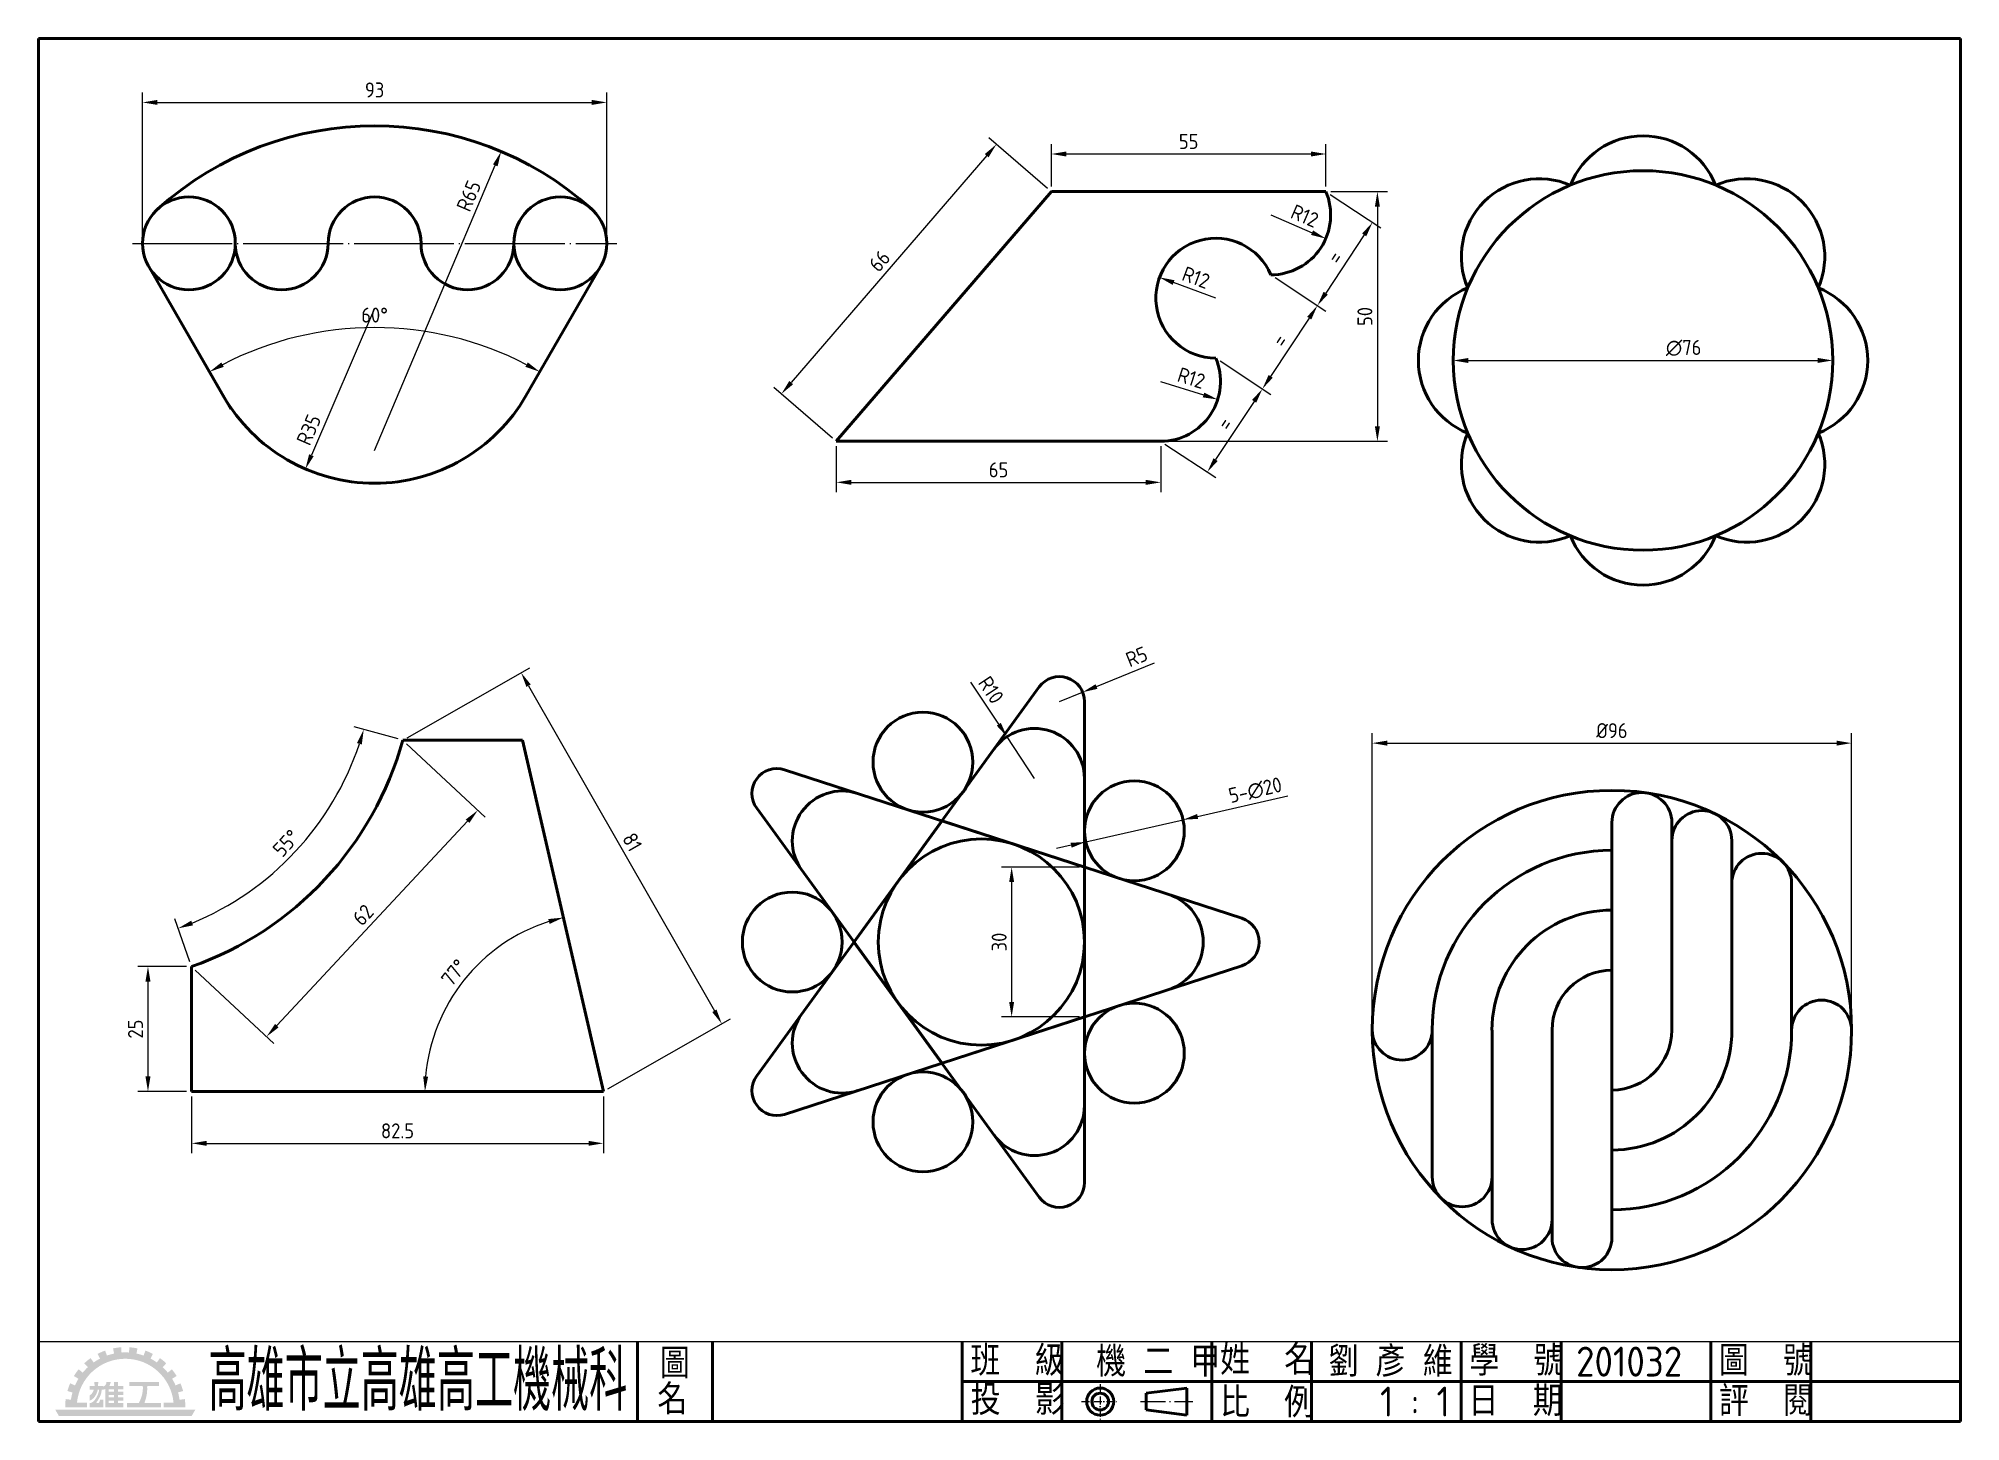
# Model space of a CAD drawing. Extents: x 25 to 410, y 10 to 287.
import ezdxf
from ezdxf.enums import TextEntityAlignment as Align

# ---------------------------------------------------------------- set-up
doc = ezdxf.new("R2010")
doc.units = 0
doc.header["$PDMODE"] = 3
for name, pattern in [('中心線', [22.2, 20, -1, 0.2, -1]), ('中心線5', [6.8, 5, -0.8, 0.2, -0.8]), ('中心線5偏位', [5.1, 2, -0.5, 0.1, -0.5, 2])]:
    doc.linetypes.add(name, pattern=pattern)
doc.layers.get('0').update_dxf_attribs({"linetype": 'CONTINUOUS'})
doc.layers.get('Defpoints').update_dxf_attribs({"linetype": 'CONTINUOUS'})
for name, color, linetype, lineweight in [('中心線層', 2, '中心線', 18), ('尺度線層', 3, 'CONTINUOUS', 18), ('文字層', 6, 'CONTINUOUS', 18), ('輪廓線層', 7, 'CONTINUOUS', 50)]:
    doc.layers.add(name, color=color, linetype=linetype, lineweight=lineweight)
doc.styles.add('CNS', font='isocp.shx', dxfattribs={"bigfont": 'chineset.shx'})
doc.dimstyles.new('CNS', dxfattribs={"dimscale": 0, "dimtxt": 3, "dimasz": 3, "dimexe": 2, "dimexo": 1, "dimgap": 1, "dimtad": 1, "dimdsep": 46, "dimtxsty": 'CNS', "dimcen": 0, "dimclrt": 1, "dimadec": 0, "dimazin": 0, "dimtfac": 1, "dimtmove": 0, "dimatfit": 3, "dimfxl": 1, "dimtolj": 1, "dimtzin": 0, "dimarcsym": 0})
doc.dimstyles.new('CNS$3', dxfattribs={"dimscale": 0, "dimtxt": 3, "dimasz": 3, "dimexe": 2, "dimexo": 1, "dimgap": 1, "dimtad": 1, "dimdsep": 46, "dimtxsty": 'CNS', "dimcen": 0, "dimclrt": 1, "dimadec": 0, "dimazin": 0, "dimtfac": 1, "dimtmove": 0, "dimatfit": 0, "dimfxl": 1, "dimtolj": 1, "dimtzin": 0, "dimarcsym": 0})
doc.dimstyles.new('CNS$4', dxfattribs={"dimscale": 0, "dimtxt": 3, "dimasz": 3, "dimexe": 2, "dimexo": 1, "dimgap": 1, "dimtad": 1, "dimdsep": 46, "dimtxsty": 'CNS', "dimcen": 0, "dimclrt": 1, "dimadec": 0, "dimazin": 0, "dimtfac": 1, "dimtmove": 0, "dimatfit": 0, "dimfxl": 1, "dimtolj": 1, "dimtzin": 0, "dimarcsym": 0})

# ---------------------------------------------------------------- blocks, each defined once
blk = doc.blocks.new('*D0')
at = {"layer": 'Defpoints', "color": 0}
for p in [(138.83, 274.19), (45.83, 245.95), (138.83, 245.95)]:
    blk.add_point(p, dxfattribs=at)
at = {"layer": '尺度線層', "color": 0, "lineweight": -2}
for p, q in [((45.83, 246.95), (45.83, 276.19)), ((48.83, 274.19), (135.83, 274.19)), ((138.83, 246.95), (138.83, 276.19))]:
    blk.add_line(p, q, dxfattribs=at)
at = {"layer": '尺度線層', "color": 0}
for points in [[(48.83, 274.69), (48.83, 273.69), (45.83, 274.19)], [(135.83, 274.69), (135.83, 273.69), (138.83, 274.19)]]:
    blk.add_solid(points, dxfattribs=at)
at = {"layer": '尺度線層', "color": 1, "insert": (92.33, 276.69), "char_height": 3, "attachment_point": 5, "style": 'CNS'}
blk.add_mtext('\\A1;93', dxfattribs=at)
blk = doc.blocks.new('*D1')
at = {"layer": 'Defpoints', "color": 0}
for p in [(117.68, 264.35), (92.33, 204.5)]:
    blk.add_point(p, dxfattribs=at)
at = {"layer": '尺度線層', "color": 0, "lineweight": -2}
blk.add_line((92.33, 204.5), (116.51, 261.59), dxfattribs=at)
at = {"layer": '尺度線層', "color": 0}
blk.add_solid([(116.05, 261.78), (116.97, 261.39), (117.68, 264.35)], dxfattribs=at)
at = {"layer": '尺度線層', "color": 1, "insert": (111.2, 255.47), "char_height": 3, "attachment_point": 5, "rotation": 67.049, "style": 'CNS'}
blk.add_mtext('\\A1;R65', dxfattribs=at)
blk = doc.blocks.new('*D4')
at = {"layer": 'Defpoints', "color": 0}
for p in [(47.08, 241.3), (137.59, 241.3), (103.82, 228.09), (63.53, 212.82), (122.64, 215.42)]:
    blk.add_point(p, dxfattribs=at)
at = {"layer": '尺度線層', "color": 0, "lineweight": -2}
blk.add_arc((92.33, 162.92), 66.17, 62.5979, 117.4021, dxfattribs=at)
at = {"layer": '尺度線層', "color": 0}
for points in [[(62.12, 221.23), (61.64, 222.11), (59.25, 220.23)], [(123.03, 222.11), (122.55, 221.23), (125.42, 220.23)]]:
    blk.add_solid(points, dxfattribs=at)
at = {"layer": '尺度線層', "color": 1, "insert": (92.33, 231.59), "char_height": 3, "attachment_point": 5, "style": 'CNS'}
blk.add_mtext('\\A1;60°', dxfattribs=at)
blk = doc.blocks.new('*D5')
at = {"layer": 'Defpoints', "color": 0}
for p in [(92.33, 232.92), (78.49, 200.78)]:
    blk.add_point(p, dxfattribs=at)
at = {"layer": '尺度線層', "color": 0, "lineweight": -2}
blk.add_line((92.33, 232.92), (79.67, 203.53), dxfattribs=at)
at = {"layer": '尺度線層', "color": 0}
blk.add_solid([(79.21, 203.73), (80.13, 203.34), (78.49, 200.78)], dxfattribs=at)
at = {"layer": '尺度線層', "color": 1, "insert": (79.15, 208.64), "char_height": 3, "attachment_point": 5, "rotation": 66.6926, "style": 'CNS'}
blk.add_mtext('\\A1;R35', dxfattribs=at)
blk = doc.blocks.new('*D6')
at = {"layer": 'Defpoints', "color": 0}
for p in [(249.55, 239.15), (260.81, 234.99)]:
    blk.add_point(p, dxfattribs=at)
at = {"layer": '尺度線層', "color": 0, "lineweight": -2}
blk.add_line((260.81, 234.99), (252.36, 238.11), dxfattribs=at)
at = {"layer": '尺度線層', "color": 0}
blk.add_solid([(252.54, 238.58), (252.19, 237.64), (249.55, 239.15)], dxfattribs=at)
at = {"layer": '尺度線層', "color": 1, "insert": (256.86, 239.11), "char_height": 3, "attachment_point": 5, "rotation": 339.745, "style": 'CNS'}
blk.add_mtext('\\A1;R12', dxfattribs=at)
blk = doc.blocks.new('*D7')
at = {"layer": 'Defpoints', "color": 0}
for p in [(249.78, 218.32), (261.21, 214.69)]:
    blk.add_point(p, dxfattribs=at)
at = {"layer": '尺度線層', "color": 0, "lineweight": -2}
blk.add_line((249.78, 218.32), (258.36, 215.6), dxfattribs=at)
at = {"layer": '尺度線層', "color": 0}
blk.add_solid([(258.51, 216.07), (258.2, 215.12), (261.21, 214.69)], dxfattribs=at)
at = {"layer": '尺度線層', "color": 1, "insert": (255.93, 218.99), "char_height": 3, "attachment_point": 5, "rotation": 342.3517, "style": 'CNS'}
blk.add_mtext('\\A1;R12', dxfattribs=at)
blk = doc.blocks.new('*D8')
at = {"layer": 'Defpoints', "color": 0}
for p in [(271.83, 251.66), (282.86, 246.92)]:
    blk.add_point(p, dxfattribs=at)
at = {"layer": '尺度線層', "color": 0, "lineweight": -2}
blk.add_line((271.83, 251.66), (280.1, 248.1), dxfattribs=at)
at = {"layer": '尺度線層', "color": 0}
blk.add_solid([(280.3, 248.56), (279.91, 247.64), (282.86, 246.92)], dxfattribs=at)
at = {"layer": '尺度線層', "color": 1, "insert": (278.64, 251.45), "char_height": 3, "attachment_point": 5, "rotation": 336.7465, "style": 'CNS'}
blk.add_mtext('\\A1;R12', dxfattribs=at)
blk = doc.blocks.new('*D9')
at = {"layer": 'Defpoints', "color": 0}
for p in [(282.89, 263.86), (227.89, 256.32), (282.89, 256.32)]:
    blk.add_point(p, dxfattribs=at)
at = {"layer": '尺度線層', "color": 0, "lineweight": -2}
for p, q in [((227.89, 257.32), (227.89, 265.86)), ((282.89, 257.32), (282.89, 265.86)), ((230.89, 263.86), (279.89, 263.86))]:
    blk.add_line(p, q, dxfattribs=at)
at = {"layer": '尺度線層', "color": 0}
for points in [[(230.89, 264.36), (230.89, 263.36), (227.89, 263.86)], [(279.89, 264.36), (279.89, 263.36), (282.89, 263.86)]]:
    blk.add_solid(points, dxfattribs=at)
at = {"layer": '尺度線層', "color": 1, "insert": (255.39, 266.36), "char_height": 3, "attachment_point": 5, "style": 'CNS'}
blk.add_mtext('\\A1;55', dxfattribs=at)
blk = doc.blocks.new('*D10')
at = {"layer": 'Defpoints', "color": 0}
for p in [(184.81, 206.32), (249.81, 206.32), (249.81, 198.1)]:
    blk.add_point(p, dxfattribs=at)
at = {"layer": '尺度線層', "color": 0, "lineweight": -2}
for p, q in [((184.81, 205.32), (184.81, 196.1)), ((249.81, 205.32), (249.81, 196.1)), ((187.81, 198.1), (246.81, 198.1))]:
    blk.add_line(p, q, dxfattribs=at)
at = {"layer": '尺度線層', "color": 0}
for points in [[(187.81, 198.6), (187.81, 197.6), (184.81, 198.1)], [(246.81, 198.6), (246.81, 197.6), (249.81, 198.1)]]:
    blk.add_solid(points, dxfattribs=at)
at = {"layer": '尺度線層', "color": 1, "insert": (217.31, 200.6), "char_height": 3, "attachment_point": 5, "style": 'CNS'}
blk.add_mtext('\\A1;65', dxfattribs=at)
blk = doc.blocks.new('*D11')
at = {"layer": 'Defpoints', "color": 0}
for p in [(282.89, 256.32), (249.81, 206.32), (293.19, 206.32)]:
    blk.add_point(p, dxfattribs=at)
at = {"layer": '尺度線層', "color": 0, "lineweight": -2}
for p, q in [((283.89, 256.32), (295.19, 256.32)), ((293.19, 253.32), (293.19, 209.32)), ((250.81, 206.32), (295.19, 206.32))]:
    blk.add_line(p, q, dxfattribs=at)
at = {"layer": '尺度線層', "color": 0}
for points in [[(292.69, 253.32), (293.69, 253.32), (293.19, 256.32)], [(292.69, 209.32), (293.69, 209.32), (293.19, 206.32)]]:
    blk.add_solid(points, dxfattribs=at)
at = {"layer": '尺度線層', "color": 1, "insert": (290.69, 231.32), "char_height": 3, "attachment_point": 5, "rotation": 90, "style": 'CNS'}
blk.add_mtext('\\A1;50', dxfattribs=at)
blk = doc.blocks.new('*D12')
at = {"layer": 'Defpoints', "color": 0}
for p in [(227.89, 256.32), (173.81, 215.8), (184.81, 206.32)]:
    blk.add_point(p, dxfattribs=at)
at = {"layer": '尺度線層', "color": 0, "lineweight": -2}
for p, q in [((227.13, 256.98), (215.38, 267.1)), ((214.94, 263.53), (175.77, 218.07)), ((184.05, 206.98), (172.3, 217.1))]:
    blk.add_line(p, q, dxfattribs=at)
at = {"layer": '尺度線層', "color": 0}
for points in [[(214.56, 263.85), (215.31, 263.2), (216.89, 265.8)], [(175.39, 218.4), (176.15, 217.74), (173.81, 215.8)]]:
    blk.add_solid(points, dxfattribs=at)
at = {"layer": '尺度線層', "color": 1, "insert": (193.46, 242.43), "char_height": 3, "attachment_point": 5, "rotation": 49.2509, "style": 'CNS'}
blk.add_mtext('\\A1;66', dxfattribs=at)
blk = doc.blocks.new('*D13')
at = {"layer": 'Defpoints', "color": 0}
for p in [(282.89, 256.32), (271.86, 239.66), (281.18, 233.49)]:
    blk.add_point(p, dxfattribs=at)
at = {"layer": '尺度線層', "color": 0, "lineweight": -2}
for p, q in [((283.72, 255.77), (293.88, 249.05)), ((290.56, 247.65), (282.84, 235.99)), ((272.7, 239.11), (282.85, 232.39))]:
    blk.add_line(p, q, dxfattribs=at)
at = {"layer": '尺度線層', "color": 0}
for points in [[(290.14, 247.93), (290.97, 247.38), (292.21, 250.16)], [(282.42, 236.27), (283.26, 235.72), (281.18, 233.49)]]:
    blk.add_solid(points, dxfattribs=at)
at = {"layer": '尺度線層', "color": 1, "insert": (284.61, 243.2), "char_height": 3, "attachment_point": 5, "rotation": 56.5103, "style": 'CNS'}
blk.add_mtext('\\A1;=', dxfattribs=at)
blk = doc.blocks.new('*D15')
at = {"layer": 'Defpoints', "color": 0}
for p in [(271.86, 239.66), (260.83, 222.99), (270.16, 216.82)]:
    blk.add_point(p, dxfattribs=at)
at = {"layer": '尺度線層', "color": 0, "lineweight": -2}
for p, q in [((272.7, 239.11), (282.85, 232.39)), ((279.53, 230.99), (271.81, 219.32)), ((261.67, 222.44), (271.83, 215.72))]:
    blk.add_line(p, q, dxfattribs=at)
at = {"layer": '尺度線層', "color": 0}
for points in [[(279.11, 231.26), (279.95, 230.71), (281.18, 233.49)], [(271.4, 219.6), (272.23, 219.05), (270.16, 216.82)]]:
    blk.add_solid(points, dxfattribs=at)
at = {"layer": '尺度線層', "color": 1, "insert": (273.59, 226.54), "char_height": 3, "attachment_point": 5, "rotation": 56.5103, "style": 'CNS'}
blk.add_mtext('\\A1;=', dxfattribs=at)
blk = doc.blocks.new('*D16')
at = {"layer": 'Defpoints', "color": 0}
for p in [(260.83, 222.99), (249.81, 206.32), (259.13, 200.16)]:
    blk.add_point(p, dxfattribs=at)
at = {"layer": '尺度線層', "color": 0, "lineweight": -2}
for p, q in [((261.67, 222.44), (271.83, 215.72)), ((268.5, 214.32), (260.79, 202.66)), ((250.64, 205.77), (260.8, 199.05))]:
    blk.add_line(p, q, dxfattribs=at)
at = {"layer": '尺度線層', "color": 0}
for points in [[(268.09, 214.6), (268.92, 214.04), (270.16, 216.82)], [(260.37, 202.93), (261.2, 202.38), (259.13, 200.16)]]:
    blk.add_solid(points, dxfattribs=at)
at = {"layer": '尺度線層', "color": 1, "insert": (262.56, 209.87), "char_height": 3, "attachment_point": 5, "rotation": 56.5103, "style": 'CNS'}
blk.add_mtext('\\A1;=', dxfattribs=at)
blk = doc.blocks.new('*D17')
at = {"layer": 'Defpoints', "color": 0}
for p in [(308.4, 222.5), (384.4, 222.51)]:
    blk.add_point(p, dxfattribs=at)
at = {"layer": '尺度線層', "color": 0, "lineweight": -2}
blk.add_line((311.4, 222.5), (381.4, 222.51), dxfattribs=at)
at = {"layer": '尺度線層', "color": 0}
for points in [[(311.4, 223), (311.4, 222), (308.4, 222.5)], [(381.4, 223.01), (381.4, 222.01), (384.4, 222.51)]]:
    blk.add_solid(points, dxfattribs=at)
at = {"layer": '尺度線層', "color": 1, "insert": (354.53, 225.01), "char_height": 3, "attachment_point": 5, "rotation": 0.002, "style": 'CNS'}
blk.add_mtext('\\A1;∅76', dxfattribs=at)
blk = doc.blocks.new('*D18')
at = {"layer": 'Defpoints', "color": 0}
for p in [(33.3, 164.41), (97.99, 146.43), (69.48, 117.78), (55.68, 101.11)]:
    blk.add_point(p, dxfattribs=at)
at = {"layer": '尺度線層', "color": 0, "lineweight": -2}
for p, q in [((97.02, 146.7), (88.24, 149.14)), ((55.35, 102.05), (52.31, 110.65))]:
    blk.add_line(p, q, dxfattribs=at)
blk.add_arc((33.3, 164.41), 59.02, 292.3854, 341.5596, dxfattribs=at)
at = {"layer": '尺度線層', "color": 0}
for points in [[(88.81, 145.88), (89.77, 145.59), (90.16, 148.61)], [(55.96, 109.37), (55.6, 110.31), (52.98, 108.77)]]:
    blk.add_solid(points, dxfattribs=at)
at = {"layer": '尺度線層', "color": 1, "insert": (74.62, 125.84), "char_height": 3, "attachment_point": 5, "rotation": 46.9725, "style": 'CNS'}
blk.add_mtext('\\A1;55°', dxfattribs=at)
blk = doc.blocks.new('*D19')
at = {"layer": 'Defpoints', "color": 0}
for p in [(121.95, 146.43), (115.85, 104.02), (55.68, 76.11), (138.18, 76.11), (138.18, 76.11)]:
    blk.add_point(p, dxfattribs=at)
at = {"layer": '尺度線層', "color": 0, "lineweight": -2}
blk.add_arc((138.18, 76.11), 35.75, 107.8097, 175.1903, dxfattribs=at)
at = {"layer": '尺度線層', "color": 0}
for points in [[(127.12, 110.63), (127.38, 109.66), (130.14, 110.94)], [(103.06, 79.09), (102.06, 79.13), (102.43, 76.11)]]:
    blk.add_solid(points, dxfattribs=at)
at = {"layer": '尺度線層', "color": 1, "insert": (108.25, 99.92), "char_height": 3, "attachment_point": 5, "rotation": 51.5, "style": 'CNS'}
blk.add_mtext('\\A1;77°', dxfattribs=at)
blk = doc.blocks.new('*D20')
at = {"layer": 'Defpoints', "color": 0}
for p in [(55.68, 101.11), (46.94, 76.11), (55.68, 76.11)]:
    blk.add_point(p, dxfattribs=at)
at = {"layer": '尺度線層', "color": 0, "lineweight": -2}
for p, q in [((54.68, 101.11), (44.94, 101.11)), ((46.94, 98.11), (46.94, 79.11)), ((54.68, 76.11), (44.94, 76.11))]:
    blk.add_line(p, q, dxfattribs=at)
at = {"layer": '尺度線層', "color": 0}
for points in [[(46.44, 98.11), (47.44, 98.11), (46.94, 101.11)], [(46.44, 79.11), (47.44, 79.11), (46.94, 76.11)]]:
    blk.add_solid(points, dxfattribs=at)
at = {"layer": '尺度線層', "color": 1, "insert": (44.44, 88.61), "char_height": 3, "attachment_point": 5, "rotation": 90, "style": 'CNS'}
blk.add_mtext('\\A1;25', dxfattribs=at)
blk = doc.blocks.new('*D21')
at = {"layer": 'Defpoints', "color": 0}
for p in [(55.68, 76.11), (138.18, 76.11), (138.18, 65.72)]:
    blk.add_point(p, dxfattribs=at)
at = {"layer": '尺度線層', "color": 0, "lineweight": -2}
for p, q in [((55.68, 75.11), (55.68, 63.72)), ((138.18, 75.11), (138.18, 63.72)), ((58.68, 65.72), (135.18, 65.72))]:
    blk.add_line(p, q, dxfattribs=at)
at = {"layer": '尺度線層', "color": 0}
for points in [[(58.68, 66.22), (58.68, 65.22), (55.68, 65.72)], [(135.18, 66.22), (135.18, 65.22), (138.18, 65.72)]]:
    blk.add_solid(points, dxfattribs=at)
at = {"layer": '尺度線層', "color": 1, "insert": (96.93, 68.22), "char_height": 3, "attachment_point": 5, "style": 'CNS'}
blk.add_mtext('\\A1;82.5', dxfattribs=at)
blk = doc.blocks.new('*D22')
at = {"layer": 'Defpoints', "color": 0}
for p in [(97.99, 146.43), (161.88, 89.65), (138.18, 76.11)]:
    blk.add_point(p, dxfattribs=at)
at = {"layer": '尺度線層', "color": 0, "lineweight": -2}
for p, q in [((98.86, 146.93), (123.42, 160.97)), ((123.17, 157.37), (160.39, 92.26)), ((139.05, 76.61), (163.62, 90.65))]:
    blk.add_line(p, q, dxfattribs=at)
at = {"layer": '尺度線層', "color": 0}
for points in [[(123.61, 157.62), (122.74, 157.13), (121.68, 159.98)], [(160.82, 92.51), (159.96, 92.01), (161.88, 89.65)]]:
    blk.add_solid(points, dxfattribs=at)
at = {"layer": '尺度線層', "color": 1, "insert": (143.95, 126.06), "char_height": 3, "attachment_point": 5, "rotation": 299.7507, "style": 'CNS'}
blk.add_mtext('\\A1;81', dxfattribs=at)
blk = doc.blocks.new('*D23')
at = {"layer": 'Defpoints', "color": 0}
for p in [(97.99, 146.43), (55.68, 101.11), (70.7, 87.09)]:
    blk.add_point(p, dxfattribs=at)
at = {"layer": '尺度線層', "color": 0, "lineweight": -2}
for p, q in [((98.72, 145.75), (114.47, 131.05)), ((110.96, 130.22), (72.75, 89.29)), ((56.41, 100.43), (72.16, 85.73))]:
    blk.add_line(p, q, dxfattribs=at)
at = {"layer": '尺度線層', "color": 0}
for points in [[(110.59, 130.57), (111.32, 129.88), (113, 132.42)], [(72.38, 89.63), (73.11, 88.95), (70.7, 87.09)]]:
    blk.add_solid(points, dxfattribs=at)
at = {"layer": '尺度線層', "color": 1, "insert": (90.02, 111.46), "char_height": 3, "attachment_point": 5, "rotation": 46.9725, "style": 'CNS'}
blk.add_mtext('\\A1;62', dxfattribs=at)
blk = doc.blocks.new('*D24')
at = {"layer": 'Defpoints', "color": 0}
for p in [(229.52, 154.19), (234.15, 156.07)]:
    blk.add_point(p, dxfattribs=at)
at = {"layer": '尺度線層', "color": 0, "lineweight": -2}
for p, q in [((236.93, 157.2), (248.57, 161.94)), ((229.52, 154.19), (234.15, 156.07))]:
    blk.add_line(p, q, dxfattribs=at)
at = {"layer": '尺度線層', "color": 0}
blk.add_solid([(236.74, 157.67), (237.11, 156.74), (234.15, 156.07)], dxfattribs=at)
at = {"layer": '尺度線層', "color": 1, "insert": (244.97, 163.18), "char_height": 3, "attachment_point": 5, "rotation": 22.1353, "style": 'CNS'}
blk.add_mtext('\\A1;R5', dxfattribs=at)
blk = doc.blocks.new('*D25')
at = {"layer": 'Defpoints', "color": 0}
for p in [(219.01, 147.15), (224.52, 138.8)]:
    blk.add_point(p, dxfattribs=at)
at = {"layer": '尺度線層', "color": 0, "lineweight": -2}
for p, q in [((217.35, 149.65), (211.77, 158.11)), ((224.52, 138.8), (219.01, 147.15))]:
    blk.add_line(p, q, dxfattribs=at)
at = {"layer": '尺度線層', "color": 0}
blk.add_solid([(217.77, 149.93), (216.94, 149.38), (219.01, 147.15)], dxfattribs=at)
at = {"layer": '尺度線層', "color": 1, "insert": (215.81, 156.52), "char_height": 3, "attachment_point": 5, "rotation": 303.4261, "style": 'CNS'}
blk.add_mtext('\\A1;R10', dxfattribs=at)
blk = doc.blocks.new('*D26')
at = {"layer": 'Defpoints', "color": 0}
for p in [(234.52, 121.04), (219.93, 91.04), (234.52, 91.04)]:
    blk.add_point(p, dxfattribs=at)
at = {"layer": '尺度線層', "color": 0, "lineweight": -2}
for p, q in [((233.52, 121.04), (217.93, 121.04)), ((219.93, 118.04), (219.93, 94.04)), ((233.52, 91.04), (217.93, 91.04))]:
    blk.add_line(p, q, dxfattribs=at)
at = {"layer": '尺度線層', "color": 0}
for points in [[(219.43, 118.04), (220.43, 118.04), (219.93, 121.04)], [(219.43, 94.04), (220.43, 94.04), (219.93, 91.04)]]:
    blk.add_solid(points, dxfattribs=at)
at = {"layer": '尺度線層', "color": 1, "insert": (217.43, 106.04), "char_height": 3, "attachment_point": 5, "rotation": 90, "style": 'CNS'}
blk.add_mtext('\\A1;30', dxfattribs=at)
blk = doc.blocks.new('*D27')
at = {"layer": 'Defpoints', "color": 0}
for p in [(254.27, 130.53), (234.77, 126.08)]:
    blk.add_point(p, dxfattribs=at)
at = {"layer": '尺度線層', "color": 0, "lineweight": -2}
for p, q in [((257.19, 131.19), (275.24, 135.31)), ((234.77, 126.08), (254.27, 130.53)), ((231.84, 125.41), (228.92, 124.75))]:
    blk.add_line(p, q, dxfattribs=at)
at = {"layer": '尺度線層', "color": 0}
for points in [[(257.08, 131.68), (257.3, 130.71), (254.27, 130.53)], [(231.73, 125.9), (231.95, 124.93), (234.77, 126.08)]]:
    blk.add_solid(points, dxfattribs=at)
at = {"layer": '尺度線層', "color": 1, "insert": (268.74, 136.39), "char_height": 3, "attachment_point": 5, "rotation": 12.8466, "style": 'CNS'}
blk.add_mtext('\\A1;5-∅20', dxfattribs=at)
blk = doc.blocks.new('*D28')
at = {"layer": 'Defpoints', "color": 0}
for p in [(388.17, 145.87), (292.17, 88.4), (388.17, 88.4)]:
    blk.add_point(p, dxfattribs=at)
at = {"layer": '尺度線層', "color": 0, "lineweight": -2}
for p, q in [((292.17, 89.4), (292.17, 147.87)), ((388.17, 89.4), (388.17, 147.87)), ((295.17, 145.87), (385.17, 145.87))]:
    blk.add_line(p, q, dxfattribs=at)
at = {"layer": '尺度線層', "color": 0}
for points in [[(295.17, 146.37), (295.17, 145.37), (292.17, 145.87)], [(385.17, 146.37), (385.17, 145.37), (388.17, 145.87)]]:
    blk.add_solid(points, dxfattribs=at)
at = {"layer": '尺度線層', "color": 1, "insert": (340.17, 148.37), "char_height": 3, "attachment_point": 5, "style": 'CNS'}
blk.add_mtext('\\A1;%%C96', dxfattribs=at)

msp = doc.modelspace()

# ---------------------------------------------------------------- hatches: boundary and pattern name
at = {"layer": '文字層'}
h = msp.add_hatch(color=256, dxfattribs=at)
h.paths.add_polyline_path([(47.444, 22.616), (47.93, 23.553, 0.034161), (46.423, 24.208), (46.069, 23.213, 0.034161), (44.626, 23.617), (44.841, 24.651, 0.034161), (43.213, 24.875), (43.141, 23.821, 0.034161), (41.642, 23.821), (41.57, 24.875, 0.034161), (39.942, 24.651), (40.157, 23.617, 0.034161), (38.714, 23.213), (38.36, 24.208, 0.034161), (36.853, 23.553), (37.339, 22.616, 0.034161), (36.058, 21.837), (35.449, 22.699, 0.034161), (34.174, 21.663), (34.895, 20.891, 0.034161), (33.872, 19.795), (33.053, 20.462, 0.034161), (32.105, 19.119), (33.008, 18.571, 0.034161), (32.318, 17.24), (31.35, 17.661, 0.034161), (30.799, 16.112), (31.816, 15.827, 0.034161), (31.511, 14.36), (30.465, 14.504, 0.034161), (30.353, 12.864), (32.676, 12.864), (34.725, 12.864), (34.725, 13.815), (32.723, 13.815, -0.906522), (52.06, 13.815), (50.058, 13.815), (50.058, 12.864), (52.107, 12.864), (54.43, 12.864, 0.034161), (54.318, 14.504), (53.271, 14.36, 0.034161), (52.966, 15.827), (53.983, 16.112, 0.034161), (53.433, 17.661), (52.465, 17.24, 0.034161), (51.775, 18.571), (52.677, 19.119, 0.034161), (51.73, 20.462), (50.911, 19.795, 0.034161), (49.887, 20.891), (50.608, 21.663, 0.034161), (49.334, 22.699), (48.725, 21.837, 0.034161)])
h.paths.add_polyline_path([(56.436, 12.4), (28.347, 12.4), (29.086, 11.133), (55.697, 11.133)])
h.paths.add_polyline_path([(46.772, 16.976, -0.4324623), (46.877, 17.088), (49.129, 17.088), (49.129, 17.933), (43.173, 17.933), (43.173, 17.088), (45.816, 17.088, -0.4062896), (45.922, 16.986, -0.1355675), (45.125, 13.763, -0.2710986), (45.033, 13.709), (42.771, 13.709), (42.771, 12.864), (49.53, 12.864), (49.53, 13.709), (46.349, 13.709, -0.534383), (46.251, 13.855, 0.1140408)], flags=17)
edge = h.paths.add_edge_path(flags=17)
edge.add_line((42.011, 17.088), (40.955, 17.088))
edge.add_line((40.955, 17.088), (40.955, 17.933))
edge.add_line((40.955, 17.933), (40.11, 17.933))
edge.add_line((40.11, 17.933), (40.11, 17.088))
edge.add_line((40.11, 17.088), (39.187, 17.088))
edge.add_arc((36.665, 18.427), 2.855, 332.04919, 350.04876)
edge.add_line((39.477, 17.933), (38.632, 17.933))
edge.add_arc((37.652, 17.916), 0.98, -69.28167, 0.98538, ccw=False)
edge.add_line((37.999, 17), (37.998, 17.088))
edge.add_line((37.998, 17.088), (36.943, 17.088))
edge.add_spline(control_points=[(36.943, 17.088), (36.943, 17.089), (36.958, 17.371), (36.968, 17.652), (36.971, 17.933)], knot_values=[0, 0, 0, 0, 0.0095957, 4.0021691, 4.0021691, 4.0021691, 4.0021691], degree=3, periodic=0)
edge.add_line((36.971, 17.933), (36.204, 17.933))
edge.add_spline(control_points=[(36.204, 17.933), (36.213, 17.666), (36.243, 17.394), (36.228, 17.128)], knot_values=[0, 0, 0, 0, 3.8001495, 3.8001495, 3.8001495, 3.8001495], degree=3, periodic=0)
edge.add_arc((36.185, 17.131), 0.0422, -90, 0.98697, ccw=False)
edge.add_line((36.185, 17.088), (35.253, 17.088))
edge.add_line((35.253, 17.088), (35.253, 16.408))
edge.add_line((35.253, 16.408), (36.057, 16.408))
edge.add_spline(control_points=[(36.057, 16.408), (36.078, 16.332), (35.96, 16.031), (35.732, 15.602), (35.417, 15.324), (35.253, 15.249)], knot_values=[7.3300886, 7.3300886, 7.3300886, 7.3300886, 8.5708359, 11.5701734, 14.1242576, 14.1242576, 14.1242576, 14.1242576], degree=3, periodic=0)
edge.add_line((35.253, 15.249), (35.253, 14.178))
edge.add_spline(control_points=[(35.253, 14.178), (35.487, 14.263), (36.028, 14.577), (36.54, 15.345), (36.803, 16.009), (36.869, 16.352), (36.878, 16.408)], knot_values=[7.2349194, 7.2349194, 7.2349194, 7.2349194, 10.7683339, 15.8632474, 20.0182649, 20.8272028, 20.8272028, 20.8272028, 20.8272028], degree=3, periodic=0)
edge.add_line((36.878, 16.408), (37.154, 16.394))
edge.add_spline(control_points=[(37.154, 16.394), (37.133, 16.054), (36.941, 15.401), (36.475, 14.575), (35.975, 13.884), (35.463, 13.712), (35.253, 13.709)], knot_values=[0, 0, 0, 0, 4.8346594, 9.4113524, 13.5713852, 16.5633311, 16.5633311, 16.5633311, 16.5633311], degree=3, periodic=0)
edge.add_line((35.253, 13.709), (35.253, 12.864))
edge.add_line((35.253, 12.864), (37.998, 12.864))
edge.add_line((37.998, 12.864), (37.998, 14.387))
edge.add_line((37.998, 14.387), (37.389, 14.387))
edge.add_arc((37.389, 14.303), 0.0845, 90, 183.95095)
edge.add_arc((36.676, 14.253), 0.63, -55.81642, 3.95095, ccw=False)
edge.add_line((37.03, 13.732), (36.7, 13.732))
edge.add_arc((36.7, 13.817), 0.0845, 142.65089, 270, ccw=False)
edge.add_spline(control_points=[(36.633, 13.868), (36.798, 14.085), (37.112, 14.583), (37.548, 15.41), (37.643, 16.069), (37.668, 16.408)], knot_values=[0, 0, 0, 0, 3.8826483, 8.339679, 13.167216, 13.167216, 13.167216, 13.167216], degree=3, periodic=0)
edge.add_line((37.668, 16.408), (38.003, 16.408))
edge.add_arc((37.725, 18.151), 1.765, 279.05865, 293.21741)
edge.add_line((38.421, 16.529), (38.421, 12.864))
edge.add_line((38.421, 12.864), (42.011, 12.864))
edge.add_line((42.011, 12.864), (42.011, 13.709))
edge.add_line((42.011, 13.709), (40.955, 13.709))
edge.add_line((40.955, 13.709), (40.955, 14.202))
edge.add_line((40.955, 14.202), (42.011, 14.202))
edge.add_line((42.011, 14.202), (42.011, 14.836))
edge.add_line((42.011, 14.836), (40.955, 14.836))
edge.add_line((40.955, 14.836), (40.955, 15.328))
edge.add_line((40.955, 15.328), (42.011, 15.328))
edge.add_line((42.011, 15.328), (42.011, 15.962))
edge.add_line((42.011, 15.962), (40.955, 15.962))
edge.add_line((40.955, 15.962), (40.955, 16.455))
edge.add_line((40.955, 16.455), (42.011, 16.455))
edge.add_line((42.011, 16.455), (42.011, 17.088))
h.paths.add_polyline_path([(40.11, 16.455), (40.11, 15.962), (39.097, 15.962), (39.097, 16.455)], flags=16)
h.paths.add_polyline_path([(40.11, 15.328), (40.11, 14.836), (39.097, 14.836), (39.097, 15.328)], flags=16)
h.paths.add_polyline_path([(40.11, 14.202), (40.11, 13.709), (39.097, 13.709), (39.097, 14.202)], flags=16)

# ---------------------------------------------------------------- linework, layer by layer
msp.add_line((25, 26), (410, 26))
at = {"layer": '中心線層'}
msp.add_line((43.834, 245.954), (140.834, 245.954), dxfattribs=at)
at = {"layer": '中心線層', "linetype": '中心線5偏位', "ltscale": 0.8}
for p, q in [((237.67, 17.52), (237.67, 10.434)), ((233.925, 14), (241.256, 14))]:
    msp.add_line(p, q, dxfattribs=at)
at = {"layer": '中心線層', "linetype": '中心線5'}
msp.add_line((245.756, 14), (256.208, 14), dxfattribs=at)
at = {"layer": '輪廓線層', "color": 5}
for p, q in [((410, 287), (25, 287)), ((25, 287), (25, 10)), ((410, 10), (410, 287)), ((25, 10), (410, 10))]:
    msp.add_line(p, q, dxfattribs=at)
at = {"layer": '輪廓線層'}
for p, q in [((184.808, 206.324), (227.889, 256.324)), ((227.889, 256.324), (249.808, 256.324)), ((227.889, 256.324), (282.889, 256.324)), ((282.889, 256.324), (282.889, 256.324)), ((47.079, 241.304), (63.525, 212.819)), ((47.079, 241.304), (62.023, 215.422)), ((137.588, 241.304), (122.644, 215.422)), ((184.808, 206.324), (249.808, 206.324)), ((225.471, 157.129), (188.35, 106.038)), ((225.471, 157.129), (188.35, 106.038)), ((234.516, 91.038), (234.516, 154.19)), ((234.516, 91.038), (234.516, 154.19)), ((97.988, 146.434), (121.947, 146.434)), ((138.182, 76.11), (121.947, 146.434)), ((234.516, 121.038), (174.454, 140.553)), ((234.516, 121.038), (174.454, 140.553)), ((168.864, 132.859), (205.984, 81.767)), ((168.864, 132.859), (205.984, 81.767)), ((205.984, 130.308), (168.864, 79.217)), ((205.984, 130.308), (168.864, 79.217)), ((188.35, 106.038), (205.984, 130.308)), ((205.984, 130.308), (188.35, 106.038)), ((234.516, 121.038), (205.984, 130.308)), ((266.046, 110.793), (205.984, 130.308)), ((266.046, 110.793), (205.984, 130.308)), ((340.171, 88.401), (340.171, 129.97)), ((352.171, 88.401), (352.171, 129.97)), ((364.171, 88.401), (364.171, 126.348)), ((234.516, 57.885), (234.516, 121.038)), ((376.171, 88.401), (376.171, 117.795)), ((188.35, 106.038), (225.471, 54.946)), ((55.682, 76.11), (55.682, 101.11)), ((205.984, 81.767), (266.046, 101.282)), ((205.984, 81.767), (266.046, 101.282)), ((174.454, 71.522), (234.516, 91.038)), ((174.454, 71.522), (234.516, 91.038)), ((205.984, 81.767), (234.516, 91.038)), ((304.171, 88.401), (304.171, 59.007)), ((316.171, 88.401), (316.171, 50.453)), ((328.171, 88.401), (328.171, 46.831)), ((340.171, 88.401), (340.171, 46.831)), ((55.682, 76.11), (138.182, 76.11)), ((246.862, 15.673), (254.99, 16.709)), ((246.862, 15.673), (246.862, 12.327)), ((254.99, 16.709), (254.99, 11.291)), ((246.862, 12.327), (254.99, 11.291))]:
    msp.add_line(p, q, dxfattribs=at)
at = {"layer": '輪廓線層', "color": 4}
for p, q in [((145, 10), (145, 26)), ((160, 10), (160, 26)), ((210, 10), (210, 26)), ((230, 10), (230, 26)), ((260, 10), (260, 26)), ((280, 10), (280, 26)), ((310, 10), (310, 26)), ((330, 10), (330, 26)), ((360, 10), (360, 26)), ((380, 10), (380, 26)), ((210, 18), (410, 18))]:
    msp.add_line(p, q, dxfattribs=at)
at = {"layer": '輪廓線層'}
for centre, radius in [((346.4, 222.506), 38), ((55.134, 245.954), 9.3), ((129.534, 245.954), 9.3), ((202.164, 142.064), 10), ((244.516, 128.303), 10), ((340.171, 88.401), 48), ((213.87, 106.038), 20.646), ((175.99, 106.038), 10), ((244.516, 83.772), 10), ((205.984, 81.767), 2.880307931285641e-14), ((202.164, 70.011), 10), ((237.67, 14), 2.709), ((237.67, 14), 1.673)]:
    msp.add_circle(centre, radius, dxfattribs=at)
for centre, radius, start, end in [((92.334, 204.497), 65, 48.09761, 131.90239), ((346.4, 251.871), 15.635, 21.54684, 158.45316), ((325.636, 243.27), 15.635, 66.54684, 203.45316), ((367.165, 243.27), 15.635, 336.54684, 113.45316), ((55.134, 245.954), 9.3, 0, 180), ((92.334, 245.954), 9.3, 0, 180), ((129.534, 245.954), 9.3, 0, 180), ((271.834, 251.657), 12, 270.1351, 22.88555), ((260.807, 234.991), 12, 22.88555, 270.1351), ((73.734, 245.954), 9.3, 180, 0), ((110.934, 245.954), 9.3, 180, 0), ((317.035, 222.506), 15.635, 111.54684, 248.45316), ((375.765, 222.506), 15.635, 291.54684, 68.45316), ((249.78, 218.324), 12, 270.1351, 22.88555), ((92.334, 232.922), 35, 210, 330), ((325.636, 201.741), 15.635, 156.54684, 293.45316), ((367.165, 201.741), 15.635, 246.54684, 23.45316), ((346.4, 193.14), 15.635, 201.54684, 338.45316), ((229.516, 154.19), 5, 0, 144), ((229.516, 154.19), 5, 0, 144), ((33.302, 164.406), 67.136, 289.47251, 344.47251), ((224.516, 138.802), 10, 0, 144), ((172.909, 135.797), 5, 72, 216), ((172.909, 135.797), 5, 72, 216), ((185.999, 126.287), 10, 72, 216), ((346.171, 129.97), 6, 0, 180), ((358.171, 126.348), 6, 0, 180), ((340.171, 88.401), 36, 90, 180), ((370.171, 117.795), 6, 0, 180), ((248.32, 106.038), 10, 288, 72), ((340.171, 88.401), 24.025, 90, 180), ((264.501, 106.038), 5, 288, 72), ((264.501, 106.038), 5, 288, 72), ((340.171, 88.401), 12, 90, 180), ((382.171, 88.401), 6, 0, 180), ((185.999, 85.788), 10, 144, 288), ((298.171, 88.401), 6, 180, 0), ((340.171, 88.401), 12, 270, 0), ((340.171, 88.401), 24.025, 270, 0), ((340.171, 88.401), 36, 270, 0), ((172.909, 76.278), 5, 144, 288), ((172.909, 76.278), 5, 144, 288), ((224.516, 73.273), 10, 216, 0), ((229.516, 57.885), 5, 216, 0), ((310.171, 59.007), 6, 180, 0), ((322.171, 50.453), 6, 180, 0), ((334.171, 46.831), 6, 180, 0)]:
    msp.add_arc(centre, radius, start, end, dxfattribs=at)

# ---------------------------------------------------------------- texts
at = {"layer": '文字層', "style": 'CNS', "width": 0.63661}
msp.add_text('高雄市立高雄高工機械科', height=12, dxfattribs=at).set_placement((59.063, 12.133), (142.937, 12.133), align=Align.FIT)
at = {"layer": '文字層', "style": 'CNS'}
for s, p in [('圖', (149.477, 18.674)), ('班  級', (211.66, 19.175)), ('  機 二 甲', (230, 19)), ('姓  名', (261.674, 19.359)), (' 劉 彥 維', (280, 19)), ('學  號', (311.613, 19.188)), ('201032', (333, 19)), ('圖  號', (361.589, 19.177)), ('名', (148.974, 11.447)), ('投  影', (211.727, 11.323)), ('比  例', (261.676, 10.825)), ('    1 : 1', (280, 11)), ('日  期', (311.444, 11.107)), ('評  閱', (361.602, 11.103))]:
    msp.add_text(s, height=6, dxfattribs=at).set_placement(p)

# ---------------------------------------------------------------- dimensions: what is measured, and where the dimension line sits
at = {"layer": '尺度線層'}
for base, p1, p2, picture, middle in [((138.834, 274.19), (45.834, 245.954), (138.834, 245.954), '*D0', (92.334, 276.69)), ((282.889, 263.862), (227.889, 256.324), (282.889, 256.324), '*D9', (255.389, 266.362)), ((249.808, 198.105), (184.808, 206.324), (249.808, 206.324), '*D10', (217.308, 200.605)), ((138.182, 65.718), (55.682, 76.11), (138.182, 76.11), '*D21', (96.932, 68.218))]:
    dim = msp.add_linear_dim(base=base, p1=p1, p2=p2, dimstyle='CNS', override={"dimscale": 1}, dxfattribs=at)
    dim.commit()
    dim.dimension.update_dxf_attribs({"geometry": picture, "text_midpoint": middle})
for p1, p2, distance, picture, middle in [((227.889, 256.324), (184.808, 206.324), -14.514, '*D12', (193.459, 242.43)), ((97.988, 146.434), (138.182, 76.11), 27.294, '*D22', (143.952, 126.057)), ((97.988, 146.434), (55.682, 101.11), 20.542, '*D23', (90.024, 111.462))]:
    dim = msp.add_aligned_dim(p1=p1, p2=p2, distance=distance, dimstyle='CNS', override={"dimscale": 1}, dxfattribs=at)
    dim.commit()
    dim.dimension.update_dxf_attribs({"geometry": picture, "text_midpoint": middle})
for center, mpoint, picture, middle in [((92.334, 204.497), (117.68, 264.352), '*D1', (113.506, 254.495)), ((271.834, 251.657), (282.859, 246.92), '*D8', (277.652, 249.157)), ((260.807, 234.991), (249.549, 239.145), '*D6', (255.996, 236.766)), ((92.334, 232.922), (78.485, 200.778), '*D5', (81.445, 207.649)), ((249.78, 218.324), (261.215, 214.686), '*D7', (255.17, 216.609)), ((229.516, 154.19), (234.147, 156.074), '*D24', (245.914, 160.861)), ((224.516, 138.802), (219.007, 147.148), '*D25', (213.727, 155.147))]:
    dim = msp.add_radius_dim(center=center, mpoint=mpoint, dimstyle='CNS$4', override={"dimscale": 1}, dxfattribs=at)
    dim.commit()
    dim.dimension.update_dxf_attribs({"geometry": picture, "text_midpoint": middle, "dimtype": 164})
for base, p1, p2, picture, middle in [((293.191, 206.324), (282.889, 256.324), (249.808, 206.324), '*D11', (290.691, 231.324)), ((219.934, 91.038), (234.516, 121.038), (234.516, 91.038), '*D26', (217.434, 106.038)), ((46.944, 76.11), (55.682, 101.11), (55.682, 76.11), '*D20', (44.444, 88.61))]:
    dim = msp.add_linear_dim(base=base, p1=p1, p2=p2, angle=90, dimstyle='CNS', override={"dimscale": 1}, dxfattribs=at)
    dim.commit()
    dim.dimension.update_dxf_attribs({"geometry": picture, "text_midpoint": middle})
for p1, p2, picture, middle in [((282.889, 256.324), (271.862, 239.657), '*D13', (284.613, 243.202)), ((271.862, 239.657), (260.835, 222.991), '*D15', (273.586, 226.535)), ((260.835, 222.991), (249.808, 206.324), '*D16', (262.559, 209.869))]:
    dim = msp.add_aligned_dim(p1=p1, p2=p2, distance=11.178, text='=', dimstyle='CNS', override={"dimscale": 1}, dxfattribs=at)
    dim.commit()
    dim.dimension.update_dxf_attribs({"geometry": picture, "text_midpoint": middle})
for base, line1, line2, picture, middle in [((103.824, 228.086), ((137.588, 241.304), (122.644, 215.422)), ((47.079, 241.304), (63.525, 212.819)), '*D4', (92.334, 231.592)), ((115.847, 104.022), ((55.682, 76.11), (138.182, 76.11)), ((138.182, 76.11), (121.947, 146.434)), '*D19', (108.249, 99.921))]:
    dim = msp.add_angular_dim_2l(base=base, line1=line1, line2=line2, dimstyle='CNS', override={"dimscale": 1}, dxfattribs=at)
    dim.commit()
    dim.dimension.update_dxf_attribs({"geometry": picture, "text_midpoint": middle})
dim = msp.add_diameter_dim_2p(p1=(308.4, 222.504), p2=(384.4, 222.507), dimstyle='CNS$3', override={"dimscale": 1}, dxfattribs=at)
dim.commit()
dim.dimension.update_dxf_attribs({"geometry": '*D17', "text_midpoint": (354.534, 222.506), "dimtype": 163})
dim = msp.add_angular_dim_3p(base=(69.478, 117.779), center=(33.302, 164.406), p1=(55.682, 101.11), p2=(97.988, 146.434), dimstyle='CNS', override={"dimscale": 1}, dxfattribs=at)
dim.commit()
dim.dimension.update_dxf_attribs({"geometry": '*D18', "text_midpoint": (74.616, 125.843)})
dim = msp.add_linear_dim(base=(388.171, 145.873), p1=(292.171, 88.401), p2=(388.171, 88.401), text='%%C<>', dimstyle='CNS', override={"dimscale": 1}, dxfattribs=at)
dim.commit()
dim.dimension.update_dxf_attribs({"geometry": '*D28', "text_midpoint": (340.171, 148.373)})
dim = msp.add_diameter_dim_2p(p1=(234.766, 126.08), p2=(254.265, 130.526), text='5-<>', dimstyle='CNS$3', override={"dimscale": 1}, dxfattribs=at)
dim.commit()
dim.dimension.update_dxf_attribs({"geometry": '*D27', "text_midpoint": (269.293, 133.953), "dimtype": 163})

doc.saveas('drawing.dxf')
